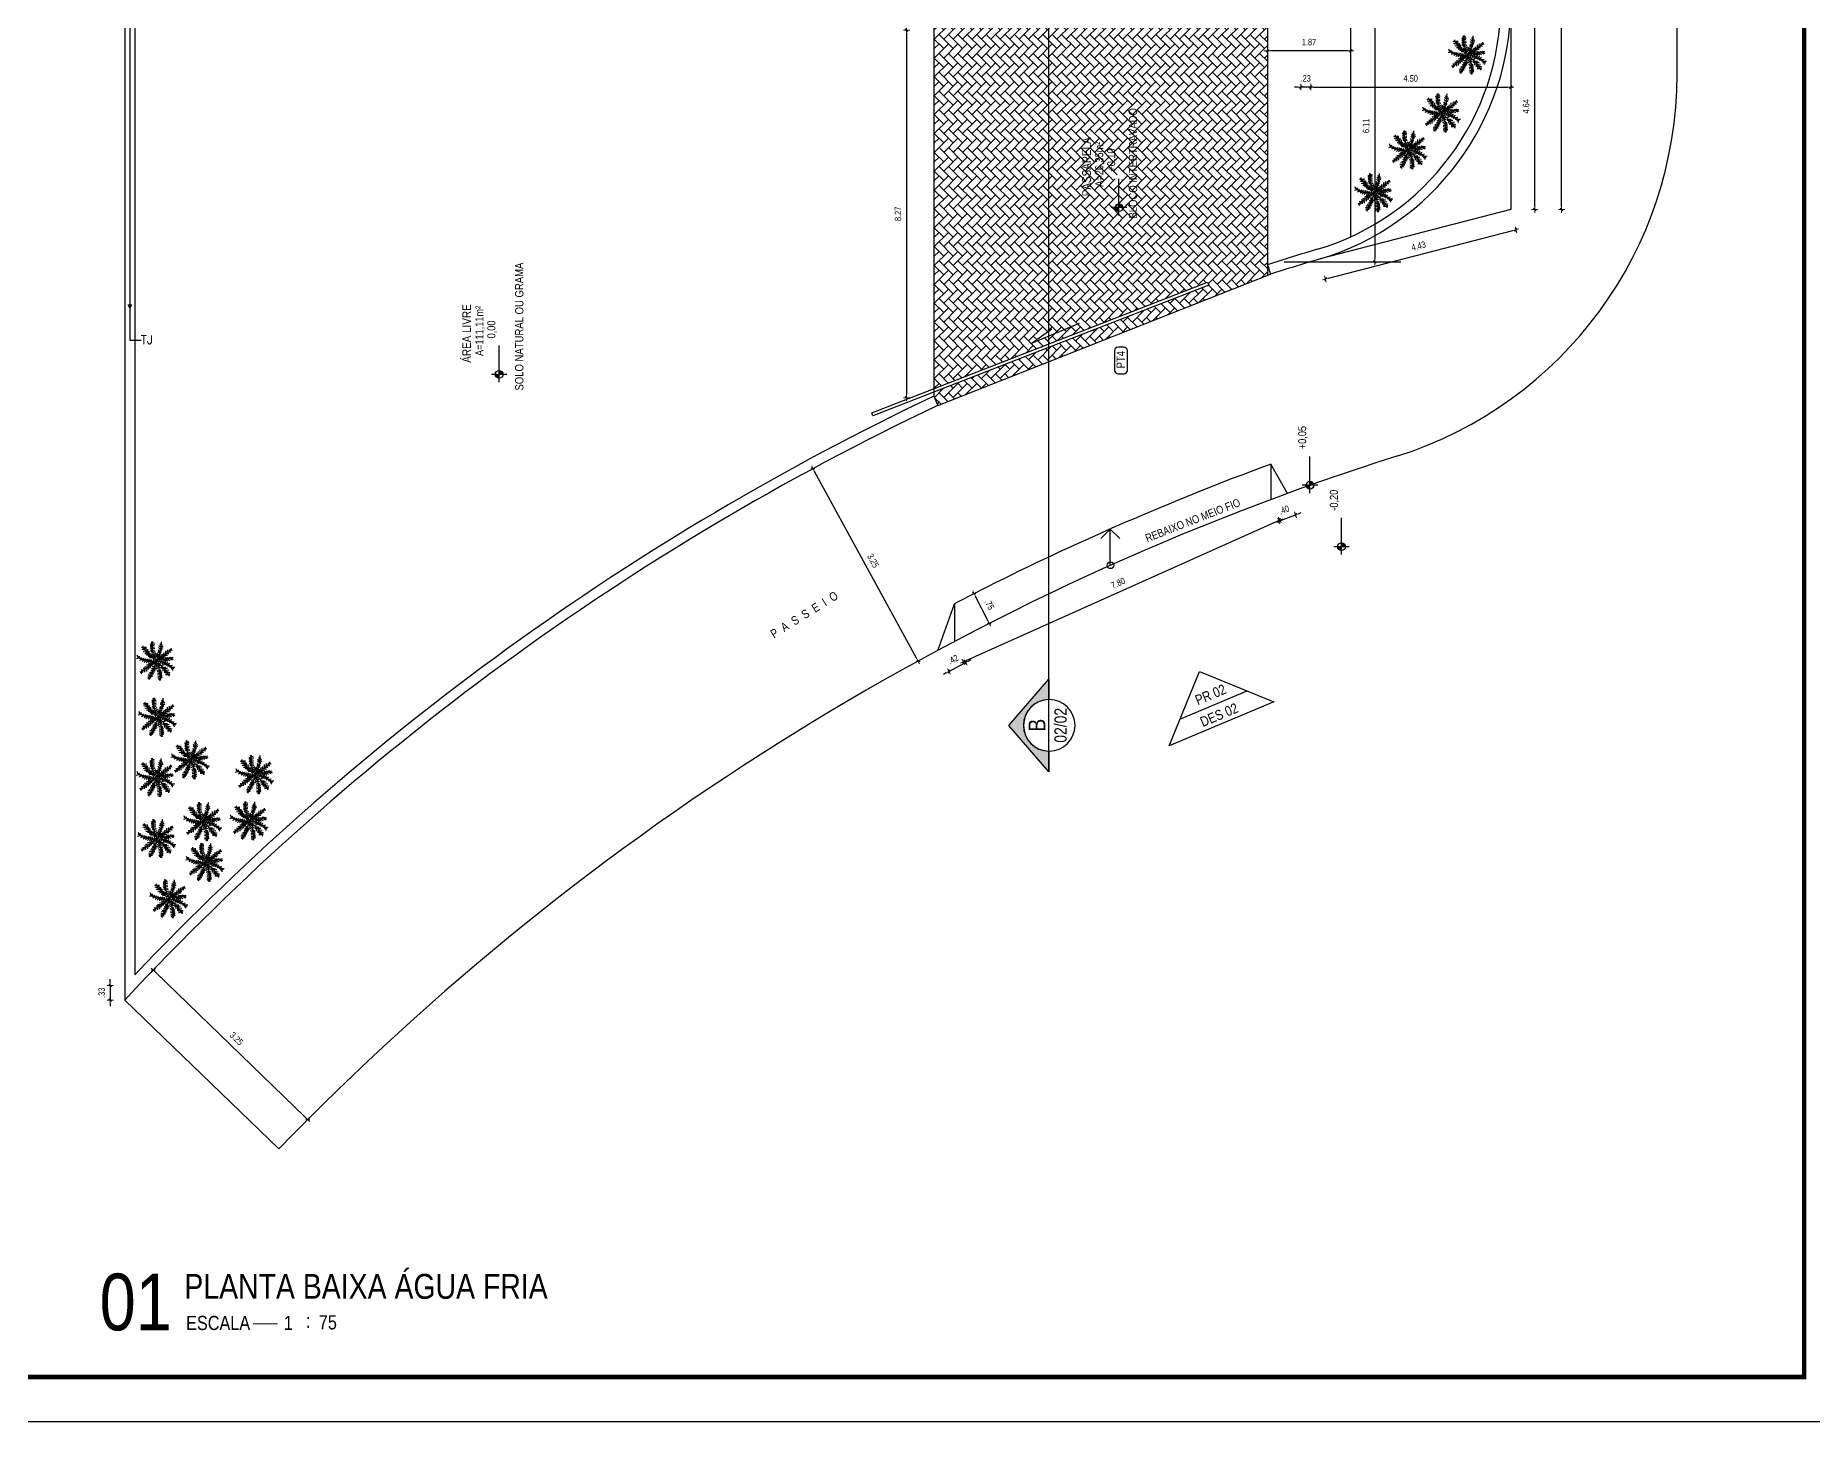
# Model space of a CAD drawing. Header units: millimetres. Extents: x 1904 to 2142, y -1319 to -1235.
# Drawn here: x 1982.28 to 2022.26, y -1319.02 to -1287.84 of the extents above; entities that cross this region are included whole.
import ezdxf
from ezdxf.enums import TextEntityAlignment as Align

# ---------------------------------------------------------------- set-up
doc = ezdxf.new("R2010")
doc.units = ezdxf.units.MM
doc.header["$LTSCALE"] = 30
for name, pattern in [('CENTER', [2, 1.25, -0.25, 0.25, -0.25]), ('CONTINU', [0]), ('HIDDEN', [0.375, 0.25, -0.125]), ('HIDDEN2', [0.1875, 0.125, -0.0625])]:
    doc.linetypes.add(name, pattern=pattern)
doc.layers.get('0').update_dxf_attribs({"linetype": 'CONTINUOUS'})
doc.layers.get('Defpoints').update_dxf_attribs({"linetype": 'CONTINUOUS'})
for name, color, linetype in [('arquitetura', 8, 'CONTINUOUS'), ('E-txt-g', 3, 'CONTINUOUS'), ('E-TXT-Y', 2, 'CONTINUOUS'), ('HIDROSSANITÁRIO', 8, 'CONTINUOUS'), ("PRANCHA - PROJETU'S", 7, 'CONTINUOUS'), ('TUBULAÇÃO_HIDRÁULICA', 3, 'CONTINUOUS'), ('VE', 118, 'CONTINUOUS')]:
    doc.layers.add(name, color=color, linetype=linetype)
for name, color, linetype, lineweight in [('E-Pen-C', 4, 'CONTINUOUS', 15), ('E-Pen-G', 3, 'CONTINUOUS', 30), ('E-Txt-W', 7, 'CONTINUOUS', 20)]:
    doc.layers.add(name, color=color, linetype=linetype, lineweight=lineweight)
doc.styles.add('ESC 1.100', font='ARIALN.TTF', dxfattribs={"height": 0.2})
doc.styles.add('F2', font='ARIALN.TTF')
doc.styles.add('REG60', font='romans.shx', dxfattribs={"width": 0.8, "height": 0.15})
doc.styles.add('REG80', font='romans.shx', dxfattribs={"width": 0.8, "height": 0.18})
doc.styles.add('ROMANS', font='simplex.shx', dxfattribs={"height": 6})
doc.styles.add('SWIS 721 CN BT', font='swissc.ttf')
doc.dimstyles.new('DIMENSION-1', dxfattribs={"dimtxt": 0.145, "dimasz": 0.07, "dimexe": 1, "dimexo": 0, "dimgap": 0.12, "dimtad": 1, "dimzin": 7, "dimdsep": 46, "dimtxsty": 'F2', "dimblk1": 'TRACO', "dimblk2": 'TRACO', "dimsah": 1, "dimcen": 1, "dimse1": 1, "dimse2": 1, "dimclrd": 4, "dimclre": 256, "dimclrt": 4, "dimadec": 8, "dimazin": 0, "dimtfac": 1, "dimtix": 1, "dimtmove": 2, "dimatfit": 3, "dimldrblk": 'TRACO', "dimfxl": 1, "dimtolj": 1, "dimtzin": 0, "dimarcsym": 0})

# ---------------------------------------------------------------- blocks, each defined once
blk = doc.blocks.new('ADFSGASDFG')
at = {"layer": "PRANCHA - PROJETU'S", "color": 1}
blk.add_line((360.678, 47.946), (360.678, 107.346), dxfattribs=at)
at = {"layer": "PRANCHA - PROJETU'S", "color": 4, "const_width": 0.1}
blk.add_lwpolyline([(279.078, 106.346), (359.678, 106.346), (359.678, 48.946), (279.078, 48.946)], close=True, dxfattribs=at)
blk = doc.blocks.new('TRACO')
at = {"layer": 'E-Pen-C'}
for p, q in [((-1, 0), (1, 0)), ((0, 1), (0, -1))]:
    blk.add_line(p, q, dxfattribs=at)
at = {"layer": 'E-Pen-G'}
blk.add_line((-0.42, -0.42), (0.42, 0.42), dxfattribs=at)
blk = doc.blocks.new('*D228')
at = {"layer": 'arquitetura', "color": 4, "linetype": 'Continuous', "lineweight": -2}
for p, q in [((1983.961, -1309.139), (1983.961, -1309.069)), ((1983.961, -1309.209), (1983.961, -1309.538)), ((1983.961, -1309.608), (1983.961, -1309.678))]:
    blk.add_line(p, q, dxfattribs=at)
at = {"layer": 'Defpoints', "color": 0, "linetype": 'Continuous'}
for p in [(1984.286, -1309.209), (1983.961, -1309.538), (1984.286, -1309.538)]:
    blk.add_point(p, dxfattribs=at)
at = {"layer": 'arquitetura', "color": 4, "linetype": 'Continuous', "lineweight": -2, "xscale": 0.07, "yscale": 0.07, "zscale": 0.07}
for p, rotation in [((1983.961, -1309.209), 270), ((1983.961, -1309.538), 90)]:
    blk.add_blockref('TRACO', p, dxfattribs=dict(at, rotation=rotation))
at = {"layer": 'arquitetura', "color": 4, "linetype": 'Continuous', "insert": (1983.767, -1309.373), "char_height": 0.145, "attachment_point": 5, "rotation": 90, "style": 'F2'}
blk.add_mtext('\\A1;.33', dxfattribs=at)
blk = doc.blocks.new('*D237')
at = {"layer": 'arquitetura', "color": 4, "linetype": 'Continuous', "lineweight": -2}
blk.add_line((2012.407, -1286.883), (2012.407, -1292.854), dxfattribs=at)
at = {"layer": 'Defpoints', "color": 0, "linetype": 'Continuous'}
for p in [(2011.834, -1286.813), (2011.834, -1292.924), (2012.407, -1292.924)]:
    blk.add_point(p, dxfattribs=at)
at = {"layer": 'arquitetura', "color": 4, "linetype": 'Continuous', "lineweight": -2, "xscale": 0.07, "yscale": 0.07, "zscale": 0.07}
for p, rotation in [((2012.407, -1286.813), 90), ((2012.407, -1292.924), 270)]:
    blk.add_blockref('TRACO', p, dxfattribs=dict(at, rotation=rotation))
at = {"layer": 'arquitetura', "color": 4, "linetype": 'Continuous', "insert": (2012.213, -1289.869), "char_height": 0.145, "attachment_point": 5, "rotation": 90, "style": 'F2'}
blk.add_mtext('\\A1;6.11', dxfattribs=at)
blk = doc.blocks.new('*D238')
at = {"layer": 'arquitetura', "color": 4, "linetype": 'Continuous', "lineweight": -2}
blk.add_line((2016.008, -1291.682), (2016.008, -1287.181), dxfattribs=at)
at = {"layer": 'Defpoints', "color": 0, "linetype": 'Continuous'}
for p in [(2015.467, -1287.111), (2016.008, -1287.111), (2015.467, -1291.752)]:
    blk.add_point(p, dxfattribs=at)
at = {"layer": 'arquitetura', "color": 4, "linetype": 'Continuous', "lineweight": -2, "xscale": 0.07, "yscale": 0.07, "zscale": 0.07}
for p, rotation in [((2016.008, -1287.111), 90), ((2016.008, -1291.752), 270)]:
    blk.add_blockref('TRACO', p, dxfattribs=dict(at, rotation=rotation))
at = {"layer": 'arquitetura', "color": 4, "linetype": 'Continuous', "insert": (2015.814, -1289.431), "char_height": 0.145, "attachment_point": 5, "rotation": 90, "style": 'F2'}
blk.add_mtext('\\A1;4.64', dxfattribs=at)
blk = doc.blocks.new('*D243')
at = {"layer": 'arquitetura', "color": 4, "linetype": 'Continuous', "lineweight": -2}
blk.add_line((2016.612, -1291.682), (2016.612, -1245.035), dxfattribs=at)
at = {"layer": 'Defpoints', "color": 0, "linetype": 'Continuous'}
for p in [(2015.467, -1244.965), (2016.612, -1244.965), (2015.467, -1291.752)]:
    blk.add_point(p, dxfattribs=at)
at = {"layer": 'arquitetura', "color": 4, "linetype": 'Continuous', "lineweight": -2, "xscale": 0.07, "yscale": 0.07, "zscale": 0.07}
for p, rotation in [((2016.612, -1244.965), 90), ((2016.612, -1291.752), 270)]:
    blk.add_blockref('TRACO', p, dxfattribs=dict(at, rotation=rotation))
at = {"layer": 'arquitetura', "color": 4, "linetype": 'Continuous', "insert": (2016.418, -1268.358), "char_height": 0.145, "attachment_point": 5, "rotation": 90, "style": 'F2'}
blk.add_mtext('\\A1;46.79', dxfattribs=at)
blk = doc.blocks.new('*D246')
at = {"layer": 'arquitetura', "color": 4, "linetype": 'Continuous', "lineweight": -2}
blk.add_line((1984.982, -1308.918), (1988.348, -1312.171), dxfattribs=at)
at = {"layer": 'Defpoints', "color": 0, "linetype": 'Continuous'}
for p in [(1984.286, -1309.538), (1988.399, -1312.219), (1987.753, -1312.888)]:
    blk.add_point(p, dxfattribs=at)
at = {"layer": 'arquitetura', "color": 4, "linetype": 'Continuous', "lineweight": -2, "xscale": 0.07, "yscale": 0.07, "zscale": 0.07}
for p, rotation in [((1984.932, -1308.87), 135.9838897333554), ((1988.399, -1312.219), 315.9838897333555)]:
    blk.add_blockref('TRACO', p, dxfattribs=dict(at, rotation=rotation))
at = {"layer": 'arquitetura', "color": 4, "linetype": 'Continuous', "insert": (1986.8, -1310.405), "char_height": 0.145, "attachment_point": 5, "rotation": 315.9839, "style": 'F2'}
blk.add_mtext('\\A1;3.25', dxfattribs=at)
blk = doc.blocks.new('*D247')
at = {"layer": 'arquitetura', "color": 4, "linetype": 'Continuous', "lineweight": -2}
blk.add_line((2011.366, -1293.296), (2015.516, -1292.223), dxfattribs=at)
at = {"layer": 'Defpoints', "color": 0, "linetype": 'Continuous'}
for p in [(2015.467, -1291.752), (2015.584, -1292.206), (2011.181, -1292.86)]:
    blk.add_point(p, dxfattribs=at)
at = {"layer": 'arquitetura', "color": 4, "linetype": 'Continuous', "lineweight": -2, "xscale": 0.07, "yscale": 0.07, "zscale": 0.07}
for p, rotation in [((2015.584, -1292.206), 14.4983598165058), ((2011.298, -1293.314), 194.4983598165058)]:
    blk.add_blockref('TRACO', p, dxfattribs=dict(at, rotation=rotation))
at = {"layer": 'arquitetura', "color": 4, "linetype": 'Continuous', "insert": (2013.393, -1292.572), "char_height": 0.145, "attachment_point": 5, "rotation": 14.4984, "style": 'F2'}
blk.add_mtext('\\A1;4.43', dxfattribs=at)
blk = doc.blocks.new('TXT-AMB75')
at = {"layer": 'E-txt-g', "style": 'REG80', "width": 0.8, "flags": 8}
blk.add_attdef('TXT', text='', height=0.2, dxfattribs=at).set_placement((0.005, 0.296), align=Align.CENTER)
at = {"layer": 'E-Txt-W', "style": 'REG60', "width": 0.8, "flags": 8}
blk.add_attdef('TXT', text='', height=0.15, dxfattribs=at).set_placement((0.005, 0.027), align=Align.CENTER)
blk = doc.blocks.new('NV')
at = {"color": 7, "linetype": 'ByBlock', "ltscale": 0.5}
for p, q in [((-2.379, 0), (-1.464, 0)), ((-2.184, -0.194), (-2.184, 0.194))]:
    blk.add_line(p, q, dxfattribs=at)
at = {"color": 7, "ltscale": 2.5}
blk.add_circle((-2.184, 0), 0.0972, dxfattribs=at)
at = {"color": 7}
for points in [[(-2.184, 0), (-2.253, 0.069), (-2.282, 0), (-2.274, 0.037)], [(-2.184, 0), (-2.184, 0.097), (-2.253, 0.069), (-2.222, 0.09)], [(-2.184, 0), (-2.087, 0), (-2.116, -0.069), (-2.095, -0.037)], [(-2.184, 0), (-2.116, -0.069), (-2.184, -0.097), (-2.147, -0.09)]]:
    blk.add_solid(points, dxfattribs=at)
at = {"layer": 'E-Txt-W', "ltscale": 2.5, "style": 'REG60', "width": 0.8}
blk.add_attdef('COTAPISO', (-2.053, 0.048), '', height=0.15, dxfattribs=at)
blk = doc.blocks.new('*D216')
at = {"layer": 'arquitetura', "color": 4, "linetype": 'Continuous', "lineweight": -2}
blk.add_line((2011.037, -1288.995), (2015.397, -1288.995), dxfattribs=at)
at = {"layer": 'Defpoints', "color": 0, "linetype": 'Continuous'}
for p in [(2010.967, -1286.813), (2015.467, -1287.11), (2015.467, -1288.995)]:
    blk.add_point(p, dxfattribs=at)
at = {"layer": 'arquitetura', "color": 4, "linetype": 'Continuous', "lineweight": -2, "xscale": 0.07, "yscale": 0.07, "zscale": 0.07, "rotation": 180}
blk.add_blockref('TRACO', (2010.967, -1288.995), dxfattribs=at)
at = {"layer": 'arquitetura', "color": 4, "linetype": 'Continuous', "lineweight": -2, "xscale": 0.07, "yscale": 0.07, "zscale": 0.07}
blk.add_blockref('TRACO', (2015.467, -1288.995), dxfattribs=at)
at = {"layer": 'arquitetura', "color": 4, "linetype": 'Continuous', "insert": (2013.217, -1288.801), "char_height": 0.145, "attachment_point": 5, "style": 'F2'}
blk.add_mtext('\\A1;4.50', dxfattribs=at)
blk = doc.blocks.new('*D218')
at = {"layer": 'arquitetura', "color": 4, "linetype": 'Continuous', "lineweight": -2}
blk.add_line((2001.876, -1287.783), (2001.876, -1295.915), dxfattribs=at)
at = {"layer": 'Defpoints', "color": 0, "linetype": 'Continuous'}
for p in [(2002.49, -1287.713), (2001.876, -1295.985), (2002.42, -1295.985)]:
    blk.add_point(p, dxfattribs=at)
at = {"layer": 'arquitetura', "color": 4, "linetype": 'Continuous', "lineweight": -2, "xscale": 0.07, "yscale": 0.07, "zscale": 0.07}
for p, rotation in [((2001.876, -1287.713), 90), ((2001.876, -1295.985), 270)]:
    blk.add_blockref('TRACO', p, dxfattribs=dict(at, rotation=rotation))
at = {"layer": 'arquitetura', "color": 4, "linetype": 'Continuous', "insert": (2001.682, -1291.849), "char_height": 0.145, "attachment_point": 5, "rotation": 90, "style": 'F2'}
blk.add_mtext('\\A1;8.27', dxfattribs=at)
blk = doc.blocks.new('CHAVE CORTE-100')
blk.add_hatch(color=8).paths.add_polyline_path([(-2.567, 0), (-2.86, 0), (-2.198, 0.571), (-1.536, 0), (-1.83, 0, 0.987177)])
at = {"color": 2}
blk.add_line((-1.83, 0), (-2.567, 0), dxfattribs=at)
blk.add_lwpolyline([(-1.83, 0.001), (-1.536, 0), (-2.198, 0.571), (-2.86, 0), (-2.567, 0, -0.985586)], format="xyb", close=True, dxfattribs=at)
blk.add_circle((-2.199, -0.005), 0.368, dxfattribs=at)
at = {"color": 2, "style": 'F2'}
for tag, height, p in [('A', 0.24, (-2.199, 0.171)), ('01-02', 0.2, (-2.199, -0.127))]:
    blk.add_attdef(tag, text='', height=height, dxfattribs=at).set_placement(p, align=Align.MIDDLE_CENTER)
blk = doc.blocks.new('*D224')
at = {"layer": 'arquitetura', "color": 4, "linetype": 'Continuous', "lineweight": -2}
blk.add_line((2003.704, -1300.998), (2003.429, -1300.454), dxfattribs=at)
at = {"layer": 'Defpoints', "color": 0, "linetype": 'Continuous'}
for p in [(2003.397, -1300.391), (2003.603, -1300.287), (2003.942, -1300.957)]:
    blk.add_point(p, dxfattribs=at)
at = {"layer": 'arquitetura', "color": 4, "linetype": 'Continuous', "lineweight": -2, "xscale": 0.07, "yscale": 0.07, "zscale": 0.07}
for p, rotation in [((2003.397, -1300.391), 116.7965140598983), ((2003.735, -1301.061), 296.7965140598982)]:
    blk.add_blockref('TRACO', p, dxfattribs=dict(at, rotation=rotation))
at = {"layer": 'arquitetura', "color": 4, "linetype": 'Continuous', "insert": (2003.739, -1300.639), "char_height": 0.145, "attachment_point": 5, "rotation": 296.7965, "style": 'F2'}
blk.add_mtext('\\A1;.75', dxfattribs=at)
blk = doc.blocks.new('*D225')
at = {"layer": 'arquitetura', "color": 4, "linetype": 'Continuous', "lineweight": -2}
for p, q in [((2002.827, -1302.143), (2003.202, -1301.943)), ((2003.264, -1301.91), (2003.326, -1301.877)), ((2002.765, -1302.176), (2002.704, -1302.209))]:
    blk.add_line(p, q, dxfattribs=at)
at = {"layer": 'Defpoints', "color": 0, "linetype": 'Continuous'}
for p in [(2002.95, -1301.469), (2002.575, -1301.669), (2003.202, -1301.943)]:
    blk.add_point(p, dxfattribs=at)
at = {"layer": 'arquitetura', "color": 4, "linetype": 'Continuous', "lineweight": -2, "xscale": 0.07, "yscale": 0.07, "zscale": 0.07}
for p, rotation in [((2003.202, -1301.943), 208.0572844757799), ((2002.827, -1302.143), 28.05728447577984)]:
    blk.add_blockref('TRACO', p, dxfattribs=dict(at, rotation=rotation))
at = {"layer": 'arquitetura', "color": 4, "linetype": 'Continuous', "insert": (2002.924, -1301.873), "char_height": 0.145, "attachment_point": 5, "rotation": 28.0573, "style": 'F2'}
blk.add_mtext('\\A1;.42', dxfattribs=at)
blk = doc.blocks.new('*D226')
at = {"layer": 'arquitetura', "color": 4, "linetype": 'Continuous', "lineweight": -2}
blk.add_line((2003.219, -1301.899), (2010.209, -1298.765), dxfattribs=at)
at = {"layer": 'Defpoints', "color": 0, "linetype": 'Continuous'}
for p in [(2010.067, -1298.278), (2010.273, -1298.737), (2002.95, -1301.469)]:
    blk.add_point(p, dxfattribs=at)
at = {"layer": 'arquitetura', "color": 4, "linetype": 'Continuous', "lineweight": -2, "xscale": 0.07, "yscale": 0.07, "zscale": 0.07}
for p, rotation in [((2010.273, -1298.737), 24.1484684888656), ((2003.155, -1301.928), 204.1484684888656)]:
    blk.add_blockref('TRACO', p, dxfattribs=dict(at, rotation=rotation))
at = {"layer": 'arquitetura', "color": 4, "linetype": 'Continuous', "insert": (2006.634, -1300.155), "char_height": 0.145, "attachment_point": 5, "rotation": 24.1485, "style": 'F2'}
blk.add_mtext('\\A1;7.80', dxfattribs=at)
blk = doc.blocks.new('*D227')
at = {"layer": 'arquitetura', "color": 4, "linetype": 'Continuous', "lineweight": -2}
for p, q in [((2010.183, -1298.785), (2010.118, -1298.81)), ((2010.249, -1298.76), (2010.624, -1298.619)), ((2010.689, -1298.595), (2010.755, -1298.57))]:
    blk.add_line(p, q, dxfattribs=at)
at = {"layer": 'Defpoints', "color": 0, "linetype": 'Continuous'}
for p in [(2010.067, -1298.278), (2010.442, -1298.137), (2010.624, -1298.619)]:
    blk.add_point(p, dxfattribs=at)
at = {"layer": 'arquitetura', "color": 4, "linetype": 'Continuous', "lineweight": -2, "xscale": 0.07, "yscale": 0.07, "zscale": 0.07}
for p, rotation in [((2010.249, -1298.76), 20.63169895574742), ((2010.624, -1298.619), 200.6316989557474)]:
    blk.add_blockref('TRACO', p, dxfattribs=dict(at, rotation=rotation))
at = {"layer": 'arquitetura', "color": 4, "linetype": 'Continuous', "insert": (2010.368, -1298.508), "char_height": 0.145, "attachment_point": 5, "rotation": 20.6317, "style": 'F2'}
blk.add_mtext('\\A1;.40', dxfattribs=at)
blk = doc.blocks.new('FLOR2')
at = {"layer": 'VE', "color": 8}
for p, q in [((-80, 253), (-102, 282)), ((-83, 267), (-72, 290)), ((-77, 238), (-65, 269)), ((54, 258), (41, 273)), ((53, 244), (74, 286)), ((-248, 123), (-283, 102)), ((-229, 122), (-259, 154)), ((-209, 119), (-251, 98)), ((-190, -16), (-242, 10)), ((-171, 110), (-217, 98)), ((-195, 116), (-211, 147)), ((-162, -11), (-204, 23)), ((-143, 101), (-184, 85)), ((-138, -6), (-174, 21)), ((-157, 106), (-168, 137)), ((-111, 87), (-161, 77)), ((-104, -3), (-140, 24)), ((-129, 95), (-135, 128)), ((-92, 76), (-133, 60)), ((-79, 0), (-115, 28)), ((-71, 63), (-110, 47)), ((-101, 81), (-107, 115)), ((-75, 224), (-102, 246)), ((-66, 186), (-93, 208)), ((-58, 153), (-91, 179)), ((-84, 72), (-80, 98)), ((-45, 110), (-83, 141)), ((-50, 47), (-83, 34)), ((-36, 82), (-75, 107)), ((-35, -8), (-70, 1)), ((-69, 200), (-48, 241)), ((-28, 27), (-69, 0)), ((-61, 166), (-31, 214)), ((-61, 56), (-57, 90)), ((-51, 128), (-27, 175)), ((-25, 50), (-48, 61)), ((-39, 91), (-20, 146)), ((-31, 67), (-12, 113)), ((-19, 33), (-9, 79)), ((-11, 15), (8, 51)), ((17, 74), (2, 113)), ((27, 103), (7, 147)), ((8, 14), (8, 51)), ((49, 200), (17, 234)), ((44, 167), (17, 210)), ((35, 128), (17, 176)), ((18, -12), (54, 12)), ((19, 20), (55, 12)), ((23, 90), (60, 113)), ((52, 229), (26, 258)), ((29, 26), (26, 68)), ((31, 113), (65, 137)), ((42, 157), (75, 195)), ((44, 35), (83, 29)), ((48, 191), (80, 229)), ((55, 42), (49, 84)), ((51, 215), (80, 258)), ((81, 61), (67, 100)), ((67, 51), (106, 45)), ((74, 13), (115, -7)), ((105, 81), (90, 117)), ((98, 75), (137, 72)), ((104, 16), (130, 47)), ((125, 101), (109, 124)), ((116, 91), (160, 89)), ((142, 118), (121, 144)), ((123, 19), (159, -8)), ((128, 20), (162, 65)), ((158, 136), (135, 160)), ((135, 110), (178, 110)), ((147, 23), (189, -11)), ((151, 128), (196, 131)), ((174, 158), (153, 176)), ((188, 178), (161, 191)), ((162, 26), (196, 73)), ((166, 147), (213, 152)), ((197, 193), (175, 202)), ((175, 29), (226, 2)), ((180, 166), (207, 166)), ((190, 32), (234, 86)), ((193, 186), (219, 189)), ((209, 38), (259, 20)), ((228, 43), (249, 73)), ((234, 50), (270, 39)), ((256, 53), (276, 71)), ((-261, -36), (-297, -24)), ((-272, -40), (-292, -59)), ((-224, -25), (-274, -7)), ((-244, -31), (-265, -60)), ((-205, -20), (-249, -73)), ((-208, -174), (-234, -177)), ((-181, -135), (-229, -140)), ((-195, -154), (-223, -154)), ((-212, -181), (-190, -190)), ((-177, -14), (-211, -60)), ((-166, -116), (-211, -119)), ((-203, -166), (-176, -179)), ((-150, -98), (-193, -98)), ((-190, -146), (-168, -164)), ((-143, -7), (-178, -52)), ((-131, -79), (-176, -77)), ((-173, -124), (-150, -147)), ((-157, -105), (-137, -132)), ((-113, -62), (-153, -60)), ((-119, -4), (-145, -35)), ((-141, -88), (-124, -111)), ((-82, -38), (-121, -33)), ((-120, -69), (-105, -105)), ((-90, -3), (-117, -34)), ((-84, -217), (-113, -232)), ((-71, -194), (-111, -203)), ((-59, -22), (-98, -16)), ((-59, -171), (-98, -175)), ((-96, -49), (-82, -88)), ((-90, -226), (-81, -245)), ((-45, -138), (-81, -148)), ((-76, -202), (-60, -237)), ((-70, -29), (-64, -72)), ((-37, -114), (-69, -119)), ((-29, -85), (-68, -96)), ((-63, -179), (-44, -219)), ((-24, -57), (-62, -72)), ((-50, -150), (-41, -185)), ((-44, -15), (-41, -57)), ((-40, -122), (-28, -153)), ((-31, -100), (-17, -124)), ((-25, -70), (-13, -100)), ((-17, -15), (-5, -46)), ((5, -32), (-13, -79)), ((16, -54), (-3, -100)), ((24, -79), (5, -134)), ((10, -38), (32, -49)), ((36, -116), (12, -162)), ((46, -154), (15, -201)), ((21, -70), (60, -95)), ((30, -98), (67, -128)), ((33, -20), (32, -58)), ((54, -187), (32, -229)), ((42, -26), (71, -6)), ((42, -141), (76, -167)), ((62, -226), (49, -257)), ((51, -63), (59, -95)), ((51, -174), (78, -196)), ((54, -32), (57, -66)), ((67, -254), (56, -278)), ((59, -212), (86, -234)), ((64, -74), (111, -79)), ((65, -241), (86, -270)), ((66, -37), (101, -13)), ((75, -83), (82, -127)), ((80, -42), (82, -69)), ((87, -94), (128, -99)), ((89, -45), (126, -21)), ((102, -109), (98, -145)), ((99, -49), (112, -81)), ((109, -52), (156, -33)), ((109, -116), (150, -121)), ((121, -130), (119, -163)), ((129, -57), (142, -88)), ((131, -143), (171, -149)), ((138, -151), (135, -176)), ((144, -60), (181, -36)), ((146, -162), (178, -167)), ((159, -62), (176, -90)), ((173, -63), (216, -42)), ((198, -64), (220, -91)), ((213, -64), (249, -35)), ((232, -63), (268, -88)), ((240, -55), (269, -28))]:
    blk.add_line(p, q, dxfattribs=at)
for centre, radius, start, end in [((1088, 462), 1187, 188.516, 202.6061), ((-486, 269), 540, 336.1944, 2.2987), ((-27, -730), 732, 93.4205, 111.3892), ((-266, -219), 343, 41.079, 90.2435), ((196, -423), 475, 115.4351, 150.987), ((-482, 28), 467, 321.3423, 356.988), ((-212, 435), 475, 295.4351, 330.987), ((201, 279), 343, 232.5988, 281.7634), ((-1103, -450), 1187, 8.516, 22.6061), ((-112, 350), 262, 304.4561, 313.2891), ((11, 743), 732, 273.4205, 291.3892), ((-241, -435), 473, 32.1218, 54.7349)]:
    blk.add_arc(centre, radius, start, end, dxfattribs=at)
blk = doc.blocks.new('*D202')
at = {"layer": 'arquitetura', "color": 4, "linetype": 'Continuous', "lineweight": -2}
blk.add_line((2002.101, -1301.848), (1999.801, -1297.642), dxfattribs=at)
at = {"layer": 'Defpoints', "color": 0, "linetype": 'Continuous'}
for p in [(1999.768, -1297.581), (1999.472, -1297.742), (2001.839, -1302.071)]:
    blk.add_point(p, dxfattribs=at)
at = {"layer": 'arquitetura', "color": 4, "linetype": 'Continuous', "lineweight": -2, "xscale": 0.07, "yscale": 0.07, "zscale": 0.07}
for p, rotation in [((1999.768, -1297.581), 118.6693573513582), ((2002.135, -1301.91), 298.6693573513583)]:
    blk.add_blockref('TRACO', p, dxfattribs=dict(at, rotation=rotation))
at = {"layer": 'arquitetura', "color": 4, "linetype": 'Continuous', "insert": (2001.121, -1299.652), "char_height": 0.145, "attachment_point": 5, "rotation": 298.6694, "style": 'F2'}
blk.add_mtext('\\A1;3.25', dxfattribs=at)
blk = doc.blocks.new('*D133')
at = {"layer": 'arquitetura', "color": 4, "linetype": 'Continuous', "lineweight": -2}
for p, q in [((2010.672, -1288.995), (2010.602, -1288.995)), ((2010.967, -1288.995), (2010.742, -1288.995)), ((2011.037, -1288.995), (2011.107, -1288.995))]:
    blk.add_line(p, q, dxfattribs=at)
at = {"layer": 'Defpoints', "color": 0, "linetype": 'Continuous'}
for p in [(2010.742, -1286.438), (2010.967, -1286.813), (2010.742, -1288.995)]:
    blk.add_point(p, dxfattribs=at)
at = {"layer": 'arquitetura', "color": 4, "linetype": 'Continuous', "lineweight": -2, "xscale": 0.07, "yscale": 0.07, "zscale": 0.07}
blk.add_blockref('TRACO', (2010.742, -1288.995), dxfattribs=at)
at = {"layer": 'arquitetura', "color": 4, "linetype": 'Continuous', "lineweight": -2, "xscale": 0.07, "yscale": 0.07, "zscale": 0.07, "rotation": 180}
blk.add_blockref('TRACO', (2010.967, -1288.995), dxfattribs=at)
at = {"layer": 'arquitetura', "color": 4, "linetype": 'Continuous', "insert": (2010.854, -1288.801), "char_height": 0.145, "attachment_point": 5, "style": 'F2'}
blk.add_mtext('\\A1;.23', dxfattribs=at)
blk = doc.blocks.new('*D134')
at = {"layer": 'arquitetura', "color": 4, "linetype": 'Continuous', "lineweight": -2}
blk.add_line((2011.797, -1288.178), (2010.062, -1288.178), dxfattribs=at)
at = {"layer": 'Defpoints', "color": 0, "linetype": 'Continuous'}
for p in [(2009.992, -1288.178), (2009.992, -1288.377), (2011.867, -1288.377)]:
    blk.add_point(p, dxfattribs=at)
at = {"layer": 'arquitetura', "color": 4, "linetype": 'Continuous', "lineweight": -2, "xscale": 0.07, "yscale": 0.07, "zscale": 0.07, "rotation": 180}
blk.add_blockref('TRACO', (2009.992, -1288.178), dxfattribs=at)
at = {"layer": 'arquitetura', "color": 4, "linetype": 'Continuous', "lineweight": -2, "xscale": 0.07, "yscale": 0.07, "zscale": 0.07}
blk.add_blockref('TRACO', (2011.867, -1288.178), dxfattribs=at)
at = {"layer": 'arquitetura', "color": 4, "linetype": 'Continuous', "insert": (2010.929, -1287.984), "char_height": 0.145, "attachment_point": 5, "style": 'F2'}
blk.add_mtext('\\A1;1.87', dxfattribs=at)
blk = doc.blocks.new('IND_DES')
at = {"layer": 'E-Txt-W', "color": 7}
blk.add_line((0.027, -0.243), (0.198, -0.243), dxfattribs=at)
at = {"layer": 'E-txt-g', "color": 7, "style": 'F2'}
for s, p in [('ESCALA', (-0.446, -0.286)), ('1', (0.243, -0.286)), (':', (0.399, -0.271))]:
    blk.add_text(s, height=0.1, dxfattribs=at).set_placement(p)
blk.add_attdef('ESCALA', (0.49, -0.281), '', height=0.1, dxfattribs=at)
at = {"layer": 'E-Txt-W', "color": 6, "style": 'F2'}
blk.add_attdef('00', text='', height=0.4, dxfattribs=at).set_placement((-0.708, -0.288), align=Align.CENTER)
at = {"layer": 'E-TXT-Y', "color": 7, "style": 'F2'}
for tag, p in [('PROJETO', (-0.456, 0.183)), ('DESENHO', (-0.458, -0.066))]:
    blk.add_attdef(tag, p, '', height=0.175, dxfattribs=at)

msp = doc.modelspace()

# ---------------------------------------------------------------- hatches: boundary and pattern name
at = {"layer": 'arquitetura'}
h = msp.add_hatch(dxfattribs=at)
h.set_pattern_fill('AR-HBONE', color=256, scale=0.0375, angle=90, style=0)
h.set_pattern_definition([(135, (2158.20432, -3187.13715), (-0.212132034, 8e-17), [0.45, -0.15]), (225, (2158.09825, -3187.03108), (-0.212132034, 8e-17), [0.45, -0.15])])
h.paths.add_polyline_path([(2002.492, -1286.813), (2002.492, -1292.942), (2002.492, -1295.779), (2005.077, -1294.774), (2005.077, -1294.599), (2004.681, -1294.763), (2005.077, -1294.481), (2005.077, -1286.813)])
h.paths.add_polyline_path([(2005.077, -1286.813), (2005.077, -1294.774), (2008.645, -1293.386), (2008.672, -1293.456), (2005.077, -1294.854), (2005.077, -1295.173), (2009.992, -1293.233), (2009.992, -1286.813)])
h.paths.add_polyline_path([(2006.646, -1291.115, -1), (2006.646, -1290.96, -1)], flags=16)
h.paths.add_polyline_path([(2002.492, -1295.86), (2002.492, -1295.951), (2002.575, -1296.161), (2005.077, -1295.173), (2005.077, -1294.854)])
h.paths.add_polyline_path([(2006.389, -1291.293), (2006.389, -1290.17), (2006.064, -1290.17), (2006.064, -1291.293)], flags=24)
h.paths.add_polyline_path([(2006.074, -1291.504), (2006.074, -1290.074), (2005.772, -1290.074), (2005.772, -1291.504)], flags=24)
h.paths.add_polyline_path([(2006.659, -1290.952), (2006.659, -1290.322), (2006.334, -1290.322), (2006.334, -1290.952)], flags=24)
h.paths.add_polyline_path([(2006.537, -1288.244), (2005.943, -1288.244), (2005.943, -1288.697), (2006.537, -1288.697)], flags=24)
h.paths.add_polyline_path([(2007.115, -1292.003), (2007.115, -1289.42), (2006.825, -1289.42), (2006.825, -1292.003)], flags=24)

# ---------------------------------------------------------------- linework, layer by layer
at = {"layer": 'arquitetura', "linetype": 'Continuous'}
for p, q in [((1984.286, -1244.965), (1984.286, -1309.538)), ((2009.992, -1292.992), (2010.06, -1293.206)), ((2002.492, -1295.951), (2002.575, -1296.161))]:
    msp.add_line(p, q, dxfattribs=at)
at = {"layer": 'arquitetura'}
for p, q in [((2019.208, -1288.714), (2019.208, -1250.215)), ((1984.511, -1252.69), (1984.511, -1308.971)), ((2011.867, -1292.363), (2011.867, -1253.59)), ((2002.492, -1286.813), (2002.492, -1292.942)), ((2009.992, -1286.813), (2009.992, -1293.228)), ((2002.492, -1292.942), (2002.492, -1295.951)), ((2002.575, -1296.161), (2010.06, -1293.206)), ((2010.067, -1297.477), (2010.067, -1298.278)), ((2010.442, -1298.137), (2010.067, -1297.477)), ((2006.459, -1298.939), (2006.247, -1299.151)), ((2006.459, -1298.939), (2006.671, -1299.151)), ((2002.575, -1301.669), (2002.95, -1300.623)), ((2002.95, -1300.623), (2002.95, -1301.469)), ((2008.025, -1303.216), (2009.537, -1302.581)), ((1984.286, -1309.538), (1987.753, -1312.888))]:
    msp.add_line(p, q, dxfattribs=at)
at = {"layer": 'arquitetura', "linetype": 'CENTER'}
msp.add_line((2005.077, -1304.401), (2005.077, -1284.739), dxfattribs=at)
at = {"layer": 'arquitetura', "linetype": 'HIDDEN'}
for p, q in [((2015.467, -1287.11), (2015.467, -1291.752)), ((2015.467, -1291.752), (2011.181, -1292.86))]:
    msp.add_line(p, q, dxfattribs=at)
at = {"layer": 'arquitetura', "linetype": 'HIDDEN2'}
msp.add_line((2010.373, -1292.924), (2012.994, -1292.924), dxfattribs=at)
at = {"layer": 'arquitetura', "linetype": 'CONTINU'}
msp.add_line((2006.459, -1299.757, -0.384), (2006.459, -1298.939), dxfattribs=at)
at = {"layer": 'arquitetura', "linetype": 'Continuous'}
for points in [[(2001.117, -1296.394), (2001.09, -1296.324), (2008.645, -1293.386), (2008.672, -1293.456), (2001.117, -1296.394)], [(2005.76, -1294.316), (2004.681, -1294.763), (2005.144, -1294.434)]]:
    msp.add_lwpolyline(points, dxfattribs=at)
msp.add_lwpolyline([(2006.627, -1294.844, 0.331371), (2006.552, -1294.919), (2006.553, -1295.37, 0.332506), (2006.627, -1295.445), (2006.769, -1295.445, 0.330378), (2006.845, -1295.37), (2006.844, -1294.919, 0.331371), (2006.769, -1294.844)], format="xyb", close=True, dxfattribs=at)
at = {"layer": 'arquitetura'}
msp.add_lwpolyline([(2010.135, -1302.825), (2007.781, -1303.814), (2008.463, -1302.143), (2010.135, -1302.825)], dxfattribs=at)
msp.add_circle((2006.464, -1299.755), 0.0748, dxfattribs=at)
at = {"layer": 'arquitetura', "linetype": 'Continuous'}
for centre, radius, start, end in [((2009.467, -1287.11), 5.775, 286.6007, 360), ((2009.467, -1287.11), 6, 286.6007, 360), ((2028.419, -1350.683), 60.563, 106.60053, 107.71455), ((2028.419, -1350.683), 60.338, 106.60052, 107.71455)]:
    msp.add_arc(centre, radius, start, end, dxfattribs=at)
at = {"layer": 'arquitetura'}
for centre, radius, start, end in [((2010.208, -1288.714), 9, 287.5702, 360), ((2028.419, -1350.683), 60.563, 115.3479, 136.46898), ((2028.419, -1350.683), 60.338, 115.36196, 137.00675)]:
    msp.add_arc(centre, radius, start, end, dxfattribs=at)
msp.add_ellipse((2031.133, -1354.818), major_axis=(0, -60.338), ratio=0.99981, start_param=3.448195, end_param=3.944068, dxfattribs=at)
msp.add_open_spline([(2010.067, -1297.477), (2007.715, -1298.359), (2005.776, -1299.203), (2003.572, -1300.302), (2003.26, -1300.461), (2002.95, -1300.623)], degree=3, knots=[3.5002768, 3.5002768, 3.5002768, 3.5002768, 3.6040081, 3.6040081, 3.6212061, 3.6212061, 3.6212061, 3.6212061], dxfattribs=at)
at = {"layer": "PRANCHA - PROJETU'S", "color": 1}
msp.add_lwpolyline([(1999.818, -1318.019), (2022.068, -1318.019), (2022.068, -1300.519)], dxfattribs=at)
at = {"layer": 'TUBULAÇÃO_HIDRÁULICA'}
for p, q in [((1984.399, -1275.232), (1984.399, -1294.69)), ((1984.399, -1294.69), (1984.653, -1294.69))]:
    msp.add_line(p, q, dxfattribs=at)
msp.add_polyline3d([(1984.401, -1293.968, 0), (1984.362, -1293.894, 0), (1984.437, -1293.893, 0), (1984.401, -1293.968, 0)], dxfattribs=at)

# ---------------------------------------------------------------- block references
at = {"layer": 'arquitetura', "ltscale": 0.35, "extrusion": (0, 0, -1), "xscale": 0.001523761191787727, "yscale": 0.001523761191787727, "zscale": -0.001523761191787727, "rotation": 216.8674586725334}
for p in [(-2014.515, -1288.274), (-2013.928, -1289.579), (-2013.179, -1290.41), (-2012.407, -1291.372), (-1985.006, -1301.909), (-1985.045, -1303.176), (-1985.783, -1304.131), (-1985.002, -1304.533), (-1987.23, -1304.466), (-1986.061, -1305.524), (-1987.105, -1305.508), (-1985.031, -1305.903), (-1986.117, -1306.44), (-1985.299, -1307.26)]:
    msp.add_blockref('FLOR2', p, dxfattribs=at)
at = {"layer": 'arquitetura'}
ref = msp.add_blockref('TXT-AMB75', (2006.329, -1290.737), dxfattribs=dict(at, xscale=1.0935, yscale=1.0935, zscale=1.0935, rotation=89.99999999999999))
ref.add_attrib('TXT', 'PASSARELA', dxfattribs={"layer": 'E-txt-g', "color": 2, "height": 0.195, "rotation": 90, "style": 'F2'}).set_placement((2006.021, -1290.789), align=Align.CENTER)
ref.add_attrib('TXT', 'A=26,35m²', dxfattribs={"layer": 'E-Txt-W', "height": 0.18, "rotation": 90, "style": 'F2'}).set_placement((2006.299, -1290.731), align=Align.CENTER)
ref = msp.add_blockref('NV', (2006.653, -1289.742), dxfattribs=dict(at, xscale=0.8999999999999999, yscale=0.8999999999999999, zscale=0.8999999999999999, rotation=89.99999999999999))
ref.add_attrib('COTAPISO', '+0,10', (2006.569, -1290.898), dxfattribs={"layer": 'E-Txt-W', "color": 4, "ltscale": 2.5, "height": 0.18, "rotation": 90, "style": 'F2'})
ref = msp.add_blockref('TXT-AMB75', (1992.384, -1294.489), dxfattribs=dict(at, xscale=1.0935, yscale=1.0935, zscale=1.0935, rotation=89.99999999999999))
ref.add_attrib('TXT', 'ÁREA LIVRE', dxfattribs={"layer": 'E-txt-g', "color": 2, "height": 0.195, "rotation": 90, "style": 'F2'}).set_placement((1992.076, -1294.54), align=Align.CENTER)
ref.add_attrib('TXT', 'A=111,11m²', dxfattribs={"layer": 'E-Txt-W', "height": 0.18, "rotation": 90, "style": 'F2'}).set_placement((1992.355, -1294.483), align=Align.CENTER)
ref = msp.add_blockref('NV', (1992.708, -1293.494), dxfattribs=dict(at, xscale=0.8999999999999999, yscale=0.8999999999999999, zscale=0.8999999999999999, rotation=89.99999999999999))
ref.add_attrib('COTAPISO', '0,00', (1992.624, -1294.65), dxfattribs={"layer": 'E-Txt-W', "color": 4, "ltscale": 2.5, "height": 0.18, "rotation": 90, "style": 'F2'})
ref = msp.add_blockref('NV', (2010.95, -1295.988), dxfattribs=dict(at, xscale=0.8999999999999999, yscale=0.8999999999999999, zscale=0.8999999999999999, rotation=89.99999999999999))
ref.add_attrib('COTAPISO', '+0,05', (2010.866, -1297.143), dxfattribs={"layer": 'E-Txt-W', "color": 4, "ltscale": 2.5, "height": 0.18, "rotation": 90, "style": 'F2'})
ref = msp.add_blockref('NV', (2011.661, -1297.371), dxfattribs=dict(at, xscale=0.8999999999999999, yscale=0.8999999999999999, zscale=0.8999999999999999, rotation=89.99999999999999))
ref.add_attrib('COTAPISO', '-0,20', (2011.578, -1298.526), dxfattribs={"layer": 'E-Txt-W', "color": 4, "ltscale": 2.5, "height": 0.18, "rotation": 90, "style": 'F2'})
ref = msp.add_blockref('TXT-AMB75', (1999.83, -1301.183), dxfattribs=dict(at, xscale=1.093499999999999, yscale=1.0935, zscale=1.0935, rotation=31.90138677969208))
ref.add_attrib('TXT', 'P  A  S  S  E  I  O', dxfattribs={"layer": 'E-txt-g', "color": 2, "height": 0.195, "rotation": 31.9014, "style": 'F2'}).set_placement((1999.623, -1300.949), align=Align.CENTER)
ref = msp.add_blockref('CHAVE CORTE-100', (2005.077, -1306.82), dxfattribs=dict(at, xscale=-1.574923381671687, yscale=1.574923381671687, zscale=1.574923381671687, rotation=90))
ref.add_attrib('00', '02/02', dxfattribs={"layer": '0', "height": 0.273, "rotation": 90, "style": 'SWIS 721 CN BT'}).set_placement((2005.339, -1303.356), align=Align.MIDDLE_CENTER)
ref.add_attrib('A', 'B', dxfattribs={"layer": '0', "height": 0.378, "rotation": 90, "style": 'SWIS 721 CN BT'}).set_placement((2004.809, -1303.353), align=Align.MIDDLE_CENTER)
at = {"layer": 'HIDROSSANITÁRIO', "color": 8}
ref = msp.add_blockref('IND_DES', (1987.089, -1316.049), dxfattribs=dict(at, xscale=3.190668257220458, yscale=3.190668257220458, zscale=3.190668257220458))
ref.add_attrib('00', '01', dxfattribs={"layer": 'E-Txt-W', "height": 1.2763, "style": 'F2'}).set_placement((1984.534, -1316.969), align=Align.CENTER)
ref.add_attrib('DESENHO', 'PLANTA BAIXA ÁGUA FRIA', (1985.627, -1316.259), dxfattribs={"layer": 'E-TXT-Y', "color": 2, "height": 0.55837, "style": 'F2'})
ref.add_attrib('ESCALA', '75', (1988.652, -1316.947), dxfattribs={"layer": 'E-txt-g', "color": 7, "height": 0.3191, "style": 'F2'})
at = {"layer": "PRANCHA - PROJETU'S", "color": 1, "rotation": 270}
msp.add_blockref('ADFSGASDFG', (1915.722, -958.341), dxfattribs=at)

# ---------------------------------------------------------------- texts
at = {"layer": 'arquitetura', "linetype": 'Continuous', "style": 'F2'}
for s, p in [('BLOCO INTERTRAVADO', (2006.876, -1291.955, 2.744)), ('SOLO NATURAL OU GRAMA', (1993.068, -1295.824, 2.744)), ('PT4', (2006.599, -1295.326, 2.744))]:
    msp.add_text(s, height=0.1869, rotation=90, dxfattribs=at).set_placement(p, align=Align.TOP_LEFT)
at = {"layer": 'arquitetura', "style": 'F2'}
msp.add_text('REBAIXO NO MEIO FIO', height=0.18, rotation=21.3646, dxfattribs=at).set_placement((2007.29, -1299.24))
at = {"layer": 'arquitetura', "char_height": 0.225, "attachment_point": 5, "rotation": 22.7982, "style": 'ESC 1.100'}
for s, insert, width in [('PR 02', (2008.714, -1302.665), 1.01722), ('DES 02', (2008.906, -1303.122), 2.16943)]:
    msp.add_mtext(s, dxfattribs=dict(at, insert=insert, width=width))
at = {"layer": 'TUBULAÇÃO_HIDRÁULICA', "style": 'ROMANS'}
msp.add_text('TJ', height=0.1966, rotation=359.956, dxfattribs=at).set_placement((1984.649, -1294.778))

# ---------------------------------------------------------------- dimensions: what is measured, and where the dimension line sits
at = {"layer": 'arquitetura', "linetype": 'Continuous'}
for base, p1, p2, angle, override, picture, middle in [((2016.612, -1244.965), (2015.467, -1291.752), (2015.467, -1244.965), 90, {"dimadec": 0, "dimfxl": 0.06}, '*D243', (2016.418, -1268.358)), ((2010.741650476, -1288.994810483), (2010.966650483, -1286.812807053), (2010.741650476, -1286.437807053), 180, {"dimadec": 0, "dimfxl": 0.15}, '*D133', (2010.854150479, -1288.8007774)), ((2015.467, -1288.995), (2010.967, -1286.813), (2015.467, -1287.11), 180, {"dimadec": 0, "dimfxl": 0.04}, '*D216', (2013.217, -1288.801)), ((2012.407, -1292.924), (2011.834, -1286.813), (2011.834, -1292.924), 90, {"dimadec": 0, "dimfxl": 0.06}, '*D237', (2012.213, -1289.869)), ((2016.008, -1287.111), (2015.467, -1291.752), (2015.467, -1287.111), 90, {"dimadec": 0, "dimfxl": 0.06}, '*D238', (2015.814, -1289.431)), ((2001.876, -1295.985), (2002.49, -1287.713), (2002.42, -1295.985), 90, {"dimadec": 0, "dimfxl": 0.04}, '*D218', (2001.682, -1291.849)), ((2009.991650477, -1288.178366482), (2011.866650476, -1288.376623243), (2009.991650477, -1288.376623243), 180, {"dimadec": 0, "dimfxl": 0.15}, '*D134', (2010.929150476, -1287.984333399)), ((1983.961, -1309.538), (1984.286, -1309.209), (1984.286, -1309.538), 90, {"dimadec": 0, "dimfxl": 0.06}, '*D228', (1983.767, -1309.373))]:
    dim = msp.add_linear_dim(base=base, p1=p1, p2=p2, angle=angle, dimstyle='DIMENSION-1', override=override, dxfattribs=at)
    dim.commit()
    dim.dimension.update_dxf_attribs({"geometry": picture, "text_midpoint": middle})
for p1, p2, distance, override, picture, middle in [((2011.181, -1292.86), (2015.467, -1291.752), -0.469, {"dimadec": 0, "dimfxl": 0.06}, '*D247', (2013.393, -1292.572)), ((2002.95, -1301.469), (2010.067, -1298.278), -0.502, {"dimadec": 0, "dimfxl": 0.04}, '*D226', (2006.634, -1300.155)), ((2010.067, -1298.278), (2010.442, -1298.137), -0.515, {"dimadec": 0, "dimfxl": 0.04}, '*D227', (2010.368, -1298.508)), ((2003.942, -1300.957), (2003.603, -1300.287), 0.231, {"dimadec": 0, "dimfxl": 0.04}, '*D224', (2003.739, -1300.639)), ((2002.5746, -1301.6692), (2002.9496, -1301.4693), -0.5367, {"dimadec": 0, "dimfxl": 0.04}, '*D225', (2002.9239, -1301.8728))]:
    dim = msp.add_aligned_dim(p1=p1, p2=p2, distance=distance, dimstyle='DIMENSION-1', override=override, dxfattribs=at)
    dim.commit()
    dim.dimension.update_dxf_attribs({"geometry": picture, "text_midpoint": middle})
for p1, p2, distance, override, picture, middle in [((2001.839, -1302.071), (1999.472, -1297.742), -0.337, {"dimadec": 0, "dimfxl": 0.15}, '*D202', (2001.121, -1299.652)), ((1984.286, -1309.538), (1987.753, -1312.888), 0.929, {"dimadec": 0, "dimfxl": 0.06}, '*D246', (1986.8, -1310.405))]:
    dim = msp.add_aligned_dim(p1=p1, p2=p2, distance=distance, text='3.25', dimstyle='DIMENSION-1', override=override, dxfattribs=at)
    dim.commit()
    dim.dimension.update_dxf_attribs({"geometry": picture, "text_midpoint": middle})

doc.saveas('drawing.dxf')
